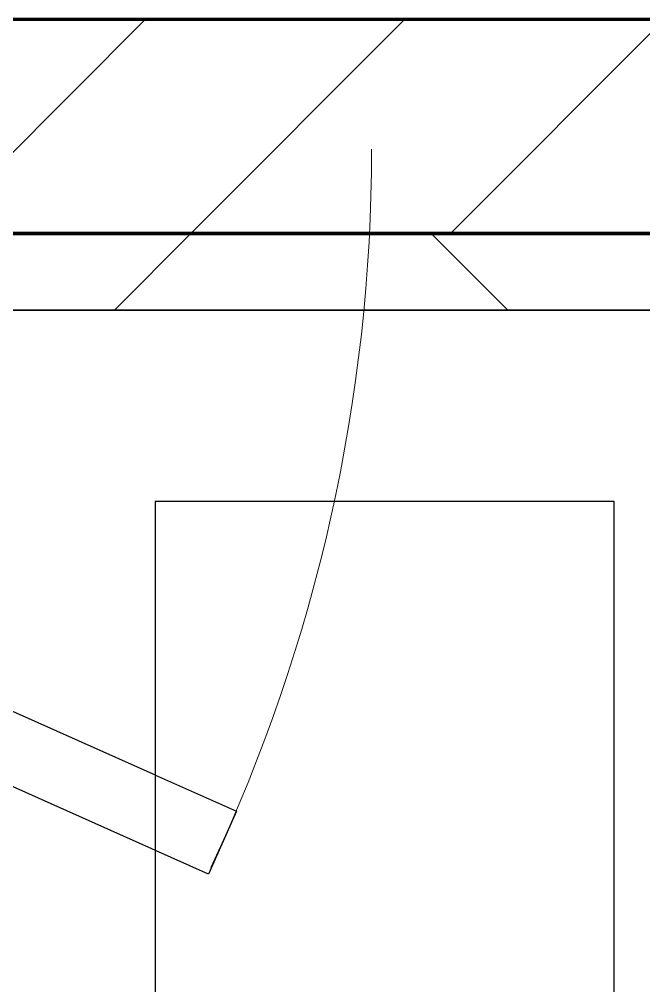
# Model space of a CAD drawing. Header units: millimetres. Extents: x -678720 to -601931, y -306 to 39239.
# Drawn here: x -672013 to -671605, y 8128 to 8759 of the extents above; entities that cross this region are included whole.
import ezdxf
from ezdxf.xclip import XClip

# ---------------------------------------------------------------- set-up
doc = ezdxf.new("R2010")
doc.units = ezdxf.units.MM
doc.header["$XCLIPFRAME"] = 0
doc.layers.add('000 - WIPEOUT', color=250, linetype='Continuous')
doc.layers.add('A11_ALU.SOLID SHEET', color=2, linetype='Continuous')
for name, color, linetype, lineweight in [('A-DOOR-E', 2, 'Continuous', 25), ('A-DOOR-OPNG', 2, 'Continuous', 9), ('A-GLAZ-CURT', 2, 'Continuous', 9), ('A-WALL', 5, 'Continuous', 35), ('A-WALL-FNSH', 2, 'Continuous', 35), ('A-WALL-PATT', 1, 'Continuous', 35)]:
    doc.layers.add(name, color=color, linetype=linetype, lineweight=lineweight)

# ---------------------------------------------------------------- blocks, each defined once
blk = doc.blocks.new('DPA_AC-SG-PI - A1_1200x1300 mm-9660120-4234-01 ENLARGED MULTI-PURPOSE LEVEL - REFLECTED CEILING PLAN - SHEET 5')
at = {"layer": 'A-DOOR-E'}
for p, q in [((-556.64, 29.95), (511.63, -447.34)), ((493.28, -488.42), (-575, -11.13)), ((511.63, -447.34), (493.28, -488.42))]:
    blk.add_line(p, q, dxfattribs=at)
at = {"layer": 'A-DOOR-OPNG'}
blk.add_arc((-500, -14.8), 1100, 334.74419, 0, dxfattribs=at)
blk = doc.blocks.new('PPLS-PP19_Custom Tile Pattern - Custom Tile Pattern-V87-4234-01 ENLARGED MULTI-PURPOSE LEVEL - REFLECTED CEILING PLAN - SHEET 5')
at = {"layer": 'A-GLAZ-CURT'}
for p, q in [((-300, 0), (300, 0)), ((300, 0), (-300, 0)), ((195.99, 0), (213.31, 0)), ((213.31, 0), (195.99, 0)), ((230.06, 0), (300, 0)), ((-300, -50), (300, -50)), ((300, -50), (-300, -50))]:
    blk.add_line(p, q, dxfattribs=at)
for points, knots in [([(136.44, 0), (121.66, 0), (86.93, 0), (51.16, 0), (31.18, 0)], [-106.750556, -106.750556, -106.750556, -106.750556, -59.610984, 0, 0, 0, 0]), ([(36.29, 0), (37.77, 0), (48.82, 0), (64.79, 0), (95.91, 0), (124.45, 0), (132.42, 0), (134.6, 0)], [-314.598523, -314.598523, -314.598523, -314.598523, -305.899624, -287.17622, -249.500363, -194.761443, -152.241002, -152.241002, -152.241002, -152.241002]), ([(94.4, 0), (94.4, 0), (94.64, 0), (99.11, 0), (108.97, 0), (120.79, 0), (139.94, 0), (163.31, 0), (185.23, 0), (193.62, 0), (194.69, 0), (194.79, 0)], [-2348.345796, -2348.345796, -2348.345796, -2348.345796, -2310.419338, -2233.599744, -2052.234781, -1843.028543, -1530.39897, -1095.004608, -529.74427, -295.064701, -265.121568, -265.121568, -265.121568, -265.121568]), ([(129.02, 0), (129.02, 0), (124.41, 0), (122.35, 0), (114.96, 0), (108.04, 0), (103.09, 0)], [-35.386604, -35.386604, -35.386604, -35.386604, -31.430235, -22.807238, -15.488593, 0, 0, 0, 0]), ([(157.9, 0), (156.77, 0), (151.67, 0), (143.29, 0), (134.04, 0), (126.24, 0), (118.6, 0), (114.23, 0), (111.98, 0), (105.66, 0), (105.23, 0), (105.23, 0)], [-10292.955006, -10292.955006, -10292.955006, -10292.955006, -10098.273015, -9847.788484, -9677.714971, -9567.007022, -9453.21225, -9220.200448, -9012.77275, -8966.157302, -8929.495943, -8929.495943, -8929.495943, -8929.495943]), ([(105.29, 0), (116.21, 0), (127.28, 0), (138.28, 0), (138.53, 0)], [-325.29117, -325.29117, -325.29117, -325.29117, -291.370682, -290.5735, -290.5735, -290.5735, -290.5735]), ([(105.29, 0), (111.34, 0), (118.06, 0), (128.63, 0), (128.95, 0)], [-59.890331, -59.890331, -59.890331, -59.890331, -39.050993, -35.895543, -35.895543, -35.895543, -35.895543]), ([(168.37, 0), (167.68, 0), (162.47, 0), (147.16, 0), (119.85, 0), (105.98, 0)], [-543.375029, -543.375029, -543.375029, -543.375029, -530.793311, -458.593899, -403.157171, -403.157171, -403.157171, -403.157171]), ([(128.58, 0), (128.8, 0), (130.16, 0), (139.26, 0), (152.67, 0), (161.24, 0), (162.19, 0), (162.75, 0)], [-633.326174, -633.326174, -633.326174, -633.326174, -627.736123, -618.981161, -602.094757, -592.980799, -581.414464, -581.414464, -581.414464, -581.414464]), ([(137.1, 0), (136, 0), (133.64, 0), (129.87, 0), (129.11, 0)], [-670.405967, -670.405967, -670.405967, -670.405967, -651.020627, -640.742133, -640.742133, -640.742133, -640.742133]), ([(193.8, 0), (193.33, 0), (190.11, 0), (183.13, 0), (171, 0), (161.95, 0), (161.28, 0), (158.35, 0), (157.85, 0), (157.77, 0)], [-11665.349007, -11665.349007, -11665.349007, -11665.349007, -11565.880756, -11105.624034, -10839.086983, -10768.332124, -10666.779182, -10580.760289, -10550.278881, -10550.278881, -10550.278881, -10550.278881]), ([(300, 0), (286.53, 0), (254.22, 0), (207.11, 0), (177.41, 0), (159.34, 0), (158.33, 0), (158.3, 0)], [-285.253232, -285.253232, -285.253232, -285.253232, -244.693688, -187.987675, -143.776725, -129.632772, -123.352749, -123.352749, -123.352749, -123.352749]), ([(159.07, 0), (159.13, 0), (160.84, 0), (165.21, 0), (174.15, 0), (185.98, 0), (208.82, 0), (219.42, 0), (230.06, 0)], [-115.643202, -115.643202, -115.643202, -115.643202, -114.681583, -87.660824, -65.295536, -41.623857, -24.459831, 0, 0, 0, 0]), ([(162.75, 0), (165.4, 0), (170.91, 0), (172.61, 0), (172.61, 0)], [-111.264224, -111.264224, -111.264224, -111.264224, -56.742688, -19.085662, -19.085662, -19.085662, -19.085662]), ([(236.05, 0), (233.23, 0), (226.28, 0), (221.1, 0), (200.27, 0), (182.99, 0), (174.27, 0), (169.67, 0), (168.99, 0)], [-9370.397836, -9370.397836, -9370.397836, -9370.397836, -9221.510254, -9016.44624, -8717.832359, -8253.978395, -8152.463617, -8069.855175, -8069.855175, -8069.855175, -8069.855175]), ([(215.22, 0), (214.62, 0), (210.55, 0), (203.98, 0), (187.54, 0), (175.3, 0), (169.49, 0)], [-203.825446, -203.825446, -203.825446, -203.825446, -198.527383, -184.406837, -162.427601, -142.916156, -142.916156, -142.916156, -142.916156]), ([(171.51, 0), (176.48, 0), (193.23, 0), (201.73, 0), (208.81, 0), (213.9, 0), (241.96, 0), (266.73, 0), (281.71, 0), (291.71, 0), (296.52, 0), (297.86, 0), (298.09, 0)], [-7971.819559, -7971.819559, -7971.819559, -7971.819559, -7784.112253, -7606.717214, -7289.299508, -7042.621073, -6582.165592, -6068.460911, -5766.029927, -5566.724884, -5280.360606, -5199.253518, -5199.253518, -5199.253518, -5199.253518]), ([(172.07, 0), (177.66, 0), (187.87, 0), (201.08, 0), (207.47, 0), (213.96, 0), (215.11, 0)], [-255.364076, -255.364076, -255.364076, -255.364076, -237.955587, -223.92608, -215.862851, -208.75215, -208.75215, -208.75215, -208.75215]), ([(237.11, 0), (233.31, 0), (225.37, 0), (219.94, 0), (219.02, 0)], [-11400.240072, -11400.240072, -11400.240072, -11400.240072, -11162.864862, -10856.732305, -10856.732305, -10856.732305, -10856.732305]), ([(219.9, 0), (220.86, 0), (227.84, 0), (242.06, 0), (246.54, 0), (246.96, 0)], [-10670.940496, -10670.940496, -10670.940496, -10670.940496, -10511.382485, -9925.173265, -9834.877357, -9834.877357, -9834.877357, -9834.877357]), ([(247.1, 0), (246.76, 0), (245.04, 0), (240.99, 0), (237.47, 0), (237.19, 0)], [-9649.085549, -9649.085549, -9649.085549, -9649.085549, -9581.591397, -9406.094246, -9390.671755, -9390.671755, -9390.671755, -9390.671755]), ([(300, 0), (288.22, 0), (266.83, 0), (245.71, 0), (237.78, 0)], [-12528.858583, -12528.858583, -12528.858583, -12528.858583, -11905.454923, -11414.107731, -11414.107731, -11414.107731, -11414.107731]), ([(284.76, 0), (284.76, 0), (285.09, 0), (287.47, 0), (293.59, 0), (297.76, 0), (300, 0)], [-4110.630118, -4110.630118, -4110.630118, -4110.630118, -4053.389046, -3959.664717, -3862.421465, -3746.95702, -3746.95702, -3746.95702, -3746.95702]), ([(297.38, 0), (295.84, 0), (291.62, 0), (285.38, 0), (284.87, 0)], [-4803.172655, -4803.172655, -4803.172655, -4803.172655, -4358.271401, -4143.037883, -4143.037883, -4143.037883, -4143.037883])]:
    blk.add_open_spline(points, degree=3, knots=knots, dxfattribs=at)
for points in [[(168.74, 0), (168.74, 0), (169.81, 0), (171.51, 0)], [(195.11, 0), (194.91, 0), (194.44, 0), (193.8, 0)]]:
    blk.add_open_spline(points, degree=3, dxfattribs=at)
blk = doc.blocks.new('PPLS-PP19_Custom Tile Pattern - Custom Tile Pattern-V88-4234-01 ENLARGED MULTI-PURPOSE LEVEL - REFLECTED CEILING PLAN - SHEET 5')
at = {"layer": 'A-GLAZ-CURT'}
for p, q in [((-300, 0), (300, 0)), ((300, 0), (-300, 0)), ((-293.07, 0), (-275.75, 0)), ((-275.75, 0), (-293.07, 0)), ((-222.32, 0), (-205, 0)), ((-205, 0), (-222.32, 0)), ((-300, -50), (300, -50)), ((300, -50), (-300, -50))]:
    blk.add_line(p, q, dxfattribs=at)
at = {"layer": 'A-GLAZ-CURT', "flags": 128}
for points in [[(-300, 0), (-291.56, 0), (-283.3, 0), (-275.2, 0), (-267.26, 0), (-259.45, 0), (-251.77, 0), (-244.2, 0), (-236.74, 0), (-229.36, 0), (-222.06, 0), (-214.83, 0), (-207.71, 0), (-200.76, 0), (-194.02, 0), (-187.54, 0), (-181.38, 0), (-175.58, 0), (-170.25, 0), (-165.64, 0)], [(-165.11, 0), (-169.65, 0), (-174.47, 0), (-179.49, 0), (-184.81, 0), (-190.44, 0), (-196.37, 0), (-202.58, 0), (-209.04, 0), (-215.73, 0), (-222.63, 0), (-229.72, 0), (-236.97, 0), (-244.39, 0), (-251.96, 0), (-259.67, 0), (-267.51, 0), (-275.48, 0), (-283.55, 0), (-291.73, 0), (-300, 0)], [(-165.05, 0), (-162.01, 0), (-159.53, 0), (-157.46, 0), (-154.52, 0), (-149.42, 0), (-141.84, 0), (-132.81, 0), (-126.08, 0)], [(-125.17, 0), (-128.55, 0), (-134.16, 0), (-140.03, 0), (-145.5, 0), (-150.63, 0), (-155.53, 0), (-160.27, 0), (-164.95, 0)]]:
    blk.add_lwpolyline(points, dxfattribs=at)
at = {"layer": 'A-GLAZ-CURT'}
for points, knots in [([(-300, 0), (-284.65, 0), (-260.43, 0), (-238.86, 0), (-231.02, 0)], [-5323.127839, -5323.127839, -5323.127839, -5323.127839, -4502.809032, -4001.759275, -4001.759275, -4001.759275, -4001.759275]), ([(-99.25, 0), (-109.74, 0), (-142.68, 0), (-202.69, 0), (-262.56, 0), (-294.48, 0), (-300, 0)], [-18282.704316, -18282.704316, -18282.704316, -18282.704316, -17136.203329, -15131.813646, -13729.592194, -13439.944408, -13439.944408, -13439.944408, -13439.944408]), ([(-137.88, 0), (-140.56, 0), (-147.66, 0), (-147.69, 0), (-158.72, 0), (-174.02, 0), (-185.59, 0), (-209.77, 0), (-232.01, 0), (-255.22, 0), (-262.59, 0), (-264.9, 0), (-265.4, 0)], [-3187.727384, -3187.727384, -3187.727384, -3187.727384, -2919.378265, -2477.344047, -2237.412286, -2029.680487, -1755.085331, -1400.429864, -858.079193, -543.655514, -208.940337, 0, 0, 0, 0]), ([(-258.6, 0), (-257.91, 0), (-254.26, 0), (-244.34, 0), (-235.6, 0), (-231.44, 0)], [-5722.54675, -5722.54675, -5722.54675, -5722.54675, -5657.471696, -5413.335975, -5184.857794, -5184.857794, -5184.857794, -5184.857794]), ([(-233.49, 0), (-233.44, 0), (-232.82, 0), (-232.14, 0), (-231.11, 0)], [-455.274641, -455.274641, -455.274641, -455.274641, -440.605512, -257.257873, -257.257873, -257.257873, -257.257873]), ([(-133.82, 0), (-135.51, 0), (-137.8, 0), (-149.31, 0), (-162.01, 0), (-177.91, 0), (-199.46, 0), (-216.65, 0), (-228.69, 0), (-230.82, 0), (-231.21, 0)], [-2731.647847, -2731.647847, -2731.647847, -2731.647847, -2418.507304, -2308.929706, -2113.765672, -1763.376603, -1422.553702, -978.033455, -846.069444, -812.685055, -812.685055, -812.685055, -812.685055]), ([(-231.03, 0), (-228.12, 0), (-221.92, 0), (-213.1, 0), (-200.2, 0), (-185.8, 0), (-174.38, 0), (-166.18, 0), (-166.03, 0)], [-5177.399717, -5177.399717, -5177.399717, -5177.399717, -5017.494783, -4832.723979, -4666.091899, -4349.945572, -4000.813434, -3994.260819, -3994.260819, -3994.260819, -3994.260819]), ([(-230.58, 0), (-210.41, 0), (-168.97, 0), (-129.95, 0), (-110.8, 0), (-99.5, 0), (-91.46, 0)], [-3992.345879, -3992.345879, -3992.345879, -3992.345879, -2700.551212, -1002.059161, -460.363443, 0, 0, 0, 0]), ([(-230.58, 0), (-229.89, 0), (-228.11, 0), (-225.3, 0), (-223.63, 0)], [-227.637321, -227.637321, -227.637321, -227.637321, -119.536984, 0, 0, 0, 0]), ([(-223.63, 0), (-219.39, 0), (-206.17, 0), (-188.58, 0), (-169.02, 0), (-152.12, 0), (-136.84, 0), (-127.33, 0), (-124.19, 0), (-123.43, 0), (-123.28, 0)], [-5463.295695, -5463.295695, -5463.295695, -5463.295695, -5161.076232, -4739.070012, -4465.409639, -4149.119819, -3839.893365, -3647.167523, -3488.92562, -3439.852845, -3439.852845, -3439.852845, -3439.852845]), ([(-152.35, 0), (-151.03, 0), (-147.71, 0), (-143.57, 0), (-138.62, 0)], [-3494.978217, -3494.978217, -3494.978217, -3494.978217, -3371.022232, -3227.460399, -3227.460399, -3227.460399, -3227.460399]), ([(-118.78, 0), (-121.86, 0), (-126.28, 0), (-136.96, 0), (-147.46, 0), (-150.03, 0), (-150.57, 0)], [-5938.474035, -5938.474035, -5938.474035, -5938.474035, -5700.061948, -5508.838257, -5298.784692, -5196.16478, -5196.16478, -5196.16478, -5196.16478]), ([(-150.34, 0), (-150.07, 0), (-147.75, 0), (-142.6, 0), (-127.26, 0), (-111.19, 0), (-102.75, 0), (-99.19, 0)], [-4948.728362, -4948.728362, -4948.728362, -4948.728362, -4883.323924, -4440.880425, -4054.690705, -3793.097032, -3604.932599, -3604.932599, -3604.932599, -3604.932599]), ([(-26.75, 0), (-27.82, 0), (-36.18, 0), (-53.55, 0), (-78.2, 0), (-110.94, 0), (-130.52, 0), (-147.74, 0), (-149.07, 0)], [-8718.362214, -8718.362214, -8718.362214, -8718.362214, -8532.293389, -8073.216054, -7508.296369, -7004.680444, -6449.282163, -6277.220794, -6277.220794, -6277.220794, -6277.220794]), ([(-148.23, 0), (-146.94, 0), (-140.15, 0), (-137.28, 0), (-133.93, 0), (-128.78, 0), (-126.5, 0)], [-6162.058746, -6162.058746, -6162.058746, -6162.058746, -6017.569127, -5560.701257, -5364.112219, -5231.017328, -5231.017328, -5231.017328, -5231.017328]), ([(-86.16, 0), (-91.37, 0), (-104.13, 0), (-122.65, 0), (-139.03, 0), (-146.11, 0), (-146.95, 0)], [-1681.3698, -1681.3698, -1681.3698, -1681.3698, -1374.161226, -945.742622, -741.901385, -489.130243, -489.130243, -489.130243, -489.130243]), ([(-146.69, 0), (-146.59, 0), (-145.49, 0), (-135.69, 0), (-128.29, 0), (-125.15, 0)], [-420.34245, -420.34245, -420.34245, -420.34245, -406.956646, -290.263673, 0, 0, 0, 0]), ([(-127.41, 0), (-131.63, 0), (-133.16, 0), (-134.09, 0), (-134.15, 0)], [-8540.990293, -8540.990293, -8540.990293, -8540.990293, -8266.114998, -8246.473386, -8246.473386, -8246.473386, -8246.473386]), ([(-134.15, 0), (-133.32, 0), (-130.31, 0), (-117.33, 0), (-92.04, 0), (-74.02, 0), (-62.74, 0), (-60.36, 0), (-59.97, 0)], [-7657.439573, -7657.439573, -7657.439573, -7657.439573, -7293.749979, -6839.55839, -6236.997189, -5713.340575, -5140.470607, -5006.787413, -5006.787413, -5006.787413, -5006.787413]), ([(-120.13, 0), (-120.14, 0), (-120.24, 0), (-121.3, 0), (-129.25, 0), (-133.82, 0)], [-2933.992132, -2933.992132, -2933.992132, -2933.992132, -2920.575025, -2840.280255, -2731.647847, -2731.647847, -2731.647847, -2731.647847]), ([(-113.43, 0), (-113.44, 0), (-113.96, 0), (-119.73, 0), (-125.43, 0), (-127.03, 0), (-127.41, 0)], [-328.499627, -328.499627, -328.499627, -328.499627, -282.672656, -98.539552, -24.539552, 0, 0, 0, 0]), ([(-126.5, 0), (-122.44, 0), (-112.76, 0), (-103.73, 0), (-99.18, 0)], [-5231.017328, -5231.017328, -5231.017328, -5231.017328, -4994.692869, -4745.40374, -4745.40374, -4745.40374, -4745.40374]), ([(-125.15, 0), (-124.93, 0), (-121.96, 0), (-113.01, 0), (-104.01, 0), (-100.24, 0), (-99.68, 0)], [-3362.7396, -3362.7396, -3362.7396, -3362.7396, -3342.215224, -3074.362186, -2902.289527, -2872.340075, -2872.340075, -2872.340075, -2872.340075]), ([(-122.08, 0), (-122.01, 0), (-121.69, 0), (-121.2, 0), (-120.88, 0)], [-3136.336417, -3136.336417, -3136.336417, -3136.336417, -3110.304437, -3035.164275, -3035.164275, -3035.164275, -3035.164275]), ([(-99.19, 0), (-101.88, 0), (-106.8, 0), (-114.02, 0), (-117.28, 0), (-118.78, 0)], [-368.320625, -368.320625, -368.320625, -368.320625, -229.489605, -116.330425, 0, 0, 0, 0]), ([(-117.74, 0), (-117.19, 0), (-114.78, 0), (-113.43, 0), (-113.43, 0)], [-821.249067, -821.249067, -821.249067, -821.249067, -394.672656, -330.879064, -330.879064, -330.879064, -330.879064]), ([(-36.62, 0), (-36.62, 0), (-40.35, 0), (-44.32, 0), (-58.97, 0), (-85.2, 0), (-107.61, 0), (-116.56, 0), (-117.56, 0)], [-4069.478503, -4069.478503, -4069.478503, -4069.478503, -3858.647035, -3538.256648, -2842.901703, -2193.204658, -1433.981041, -985.49888, -985.49888, -985.49888, -985.49888]), ([(-115.82, 0), (-114.96, 0), (-110.41, 0), (-96.78, 0), (-71.33, 0), (-42.53, 0), (-12.78, 0), (4.23, 0), (9.64, 0), (10.14, 0), (10.18, 0)], [-5724.064692, -5724.064692, -5724.064692, -5724.064692, -5430.283136, -5103.229623, -4799.173296, -4065.652676, -3589.737505, -3285.047089, -3066.359526, -3044.715262, -3044.715262, -3044.715262, -3044.715262]), ([(-99.7, 0), (-103.93, 0), (-112.32, 0), (-114.94, 0), (-115.63, 0)], [-730.731663, -730.731663, -730.731663, -730.731663, -501.969187, -243.577221, -243.577221, -243.577221, -243.577221]), ([(-33.8, 0), (-36.03, 0), (-43.13, 0), (-56.24, 0), (-75.59, 0), (-89.46, 0), (-98.28, 0), (-99.2, 0)], [-1948.617768, -1948.617768, -1948.617768, -1948.617768, -1792.521578, -1466.981642, -1208.454564, -789.402658, -739.812609, -739.812609, -739.812609, -739.812609]), ([(-72.93, 0), (-75.51, 0), (-83.51, 0), (-93.24, 0), (-99.19, 0)], [-19442.345229, -19442.345229, -19442.345229, -19442.345229, -18935.241197, -18284.814612, -18284.814612, -18284.814612, -18284.814612]), ([(-99.19, 0), (-94.38, 0), (-84.5, 0), (-71.67, 0), (-65.93, 0), (-65.07, 0)], [-2863.584188, -2863.584188, -2863.584188, -2863.584188, -2605.247022, -2322.099534, -2241.8264, -2241.8264, -2241.8264, -2241.8264]), ([(-36.33, 0), (-36.43, 0), (-37.27, 0), (-45.02, 0), (-46.13, 0), (-60.59, 0), (-78.74, 0), (-91.87, 0), (-99.02, 0)], [-1855.773136, -1855.773136, -1855.773136, -1855.773136, -1810.870157, -1672.078046, -1405.135169, -1060.00838, -740.068933, -371.154627, -371.154627, -371.154627, -371.154627]), ([(-98.5, 0), (-95.03, 0), (-82.02, 0), (-63.44, 0), (-54.4, 0), (-48.53, 0), (-39.2, 0), (-34.19, 0), (-33.2, 0)], [-4732.825202, -4732.825202, -4732.825202, -4732.825202, -4542.524482, -4008.285538, -3689.699207, -3546.54457, -3315.260113, -3255.730418, -3255.730418, -3255.730418, -3255.730418]), ([(-98.22, 0), (-94.71, 0), (-86.23, 0), (-75.26, 0), (-68.41, 0), (-65.12, 0), (-63.63, 0)], [-3587.828063, -3587.828063, -3587.828063, -3587.828063, -3402.597032, -3144.956779, -3050.982048, -2969.237017, -2969.237017, -2969.237017, -2969.237017]), ([(-91.46, 0), (-90.09, 0), (-84.7, 0), (-77.43, 0), (-72.73, 0), (-72.64, 0), (-72.64, 0)], [-19832.387487, -19832.387487, -19832.387487, -19832.387487, -19753.885894, -19541.04734, -19478.625389, -19471.062469, -19471.062469, -19471.062469, -19471.062469]), ([(-63.96, 0), (-64.13, 0), (-72.5, 0), (-80.63, 0), (-86.16, 0)], [-2171.769325, -2171.769325, -2171.769325, -2171.769325, -2007.031671, -1681.3698, -1681.3698, -1681.3698, -1681.3698]), ([(-29.03, 0), (-33.97, 0), (-43.74, 0), (-56.37, 0), (-71.66, 0), (-77.83, 0), (-82.66, 0), (-83.28, 0), (-83.28, 0)], [-2680.714891, -2680.714891, -2680.714891, -2680.714891, -2413.671296, -2161.752162, -2006.592567, -1646.621388, -1424.436217, -1393.971743, -1393.971743, -1393.971743, -1393.971743]), ([(-83.28, 0), (-83.28, 0), (-82.91, 0), (-76.14, 0), (-62.97, 0), (-48.14, 0), (-37.2, 0), (-34.53, 0), (-33.37, 0)], [-1393.4169, -1393.4169, -1393.4169, -1393.4169, -1353.722004, -1274.333717, -1073.56893, -651.549973, -296.515819, -143.540876, -143.540876, -143.540876, -143.540876])]:
    blk.add_open_spline(points, degree=3, knots=knots, dxfattribs=at)
for points in [[(-231.73, 0), (-232.92, 0), (-233.62, 0), (-234, 0)], [(-165.11, 0), (-161.83, 0), (-158.51, 0), (-157.22, 0)]]:
    blk.add_open_spline(points, degree=3, dxfattribs=at)
blk = doc.blocks.new('*U321')
at = {"layer": 'A-GLAZ-CURT', "rotation": 180}
for name, p in [('PPLS-PP19_Custom Tile Pattern - Custom Tile Pattern-V88-4234-01 ENLARGED MULTI-PURPOSE LEVEL - REFLECTED CEILING PLAN - SHEET 5', (-39065, -710)), ('PPLS-PP19_Custom Tile Pattern - Custom Tile Pattern-V87-4234-01 ENLARGED MULTI-PURPOSE LEVEL - REFLECTED CEILING PLAN - SHEET 5', (-38465, -710))]:
    blk.add_blockref(name, p, dxfattribs=at)
blk = doc.blocks.new('*U605')
at = {"color": 3}
blk.add_wipeout([(-275, -10450), (275, -10450), (275, -10750), (-275, -10750)], dxfattribs=at).dxf.layer = '000 - WIPEOUT'
at = {"layer": 'A11_ALU.SOLID SHEET', "color": 0, "linetype": 'ByBlock'}
blk.add_lwpolyline([(-275, -10750), (275, -10750), (275, -10450), (-275, -10450)], close=True, dxfattribs=at)
blk = doc.blocks.new('*U743')
blk.add_lwpolyline([(21173.36, -580), (28210, -580), (28210, -6849.96), (45954.15, -6849.96), (45954.15, 600), (82995.06, 600), (83086.47, 650), (90052, 650), (90392, 990), (103159.16, 990), (103159.16, 4990), (21173.36, 4990), (21173.36, 3485.45), (21203.36, 3485.45), (21203.36, 925.54), (21173.36, 925.54), (21173.36, -580)])
at = {"layer": 'A11_ALU.SOLID SHEET', "color": 0, "linetype": 'ByBlock', "rotation": 90}
blk.add_blockref('*U605', (62308.5, 4590), dxfattribs=at)

msp = doc.modelspace()

# ---------------------------------------------------------------- block references
at = {"layer": 'A11_ALU.SOLID SHEET'}
ref = msp.add_blockref('*U743', (-744682.37, 3579.02), dxfattribs=at)
XClip(ref).set_block_clipping_path([(69798.6834257276, -3885.5002684942), (120965.0023936313, 33679.9972602262)])

# ---------------------------------------------------------------- next in the draw order: hatches: boundary and pattern name
at = {"layer": 'A-WALL-PATT', "lineweight": 9}
h = msp.add_hatch(dxfattribs=at)
h.set_pattern_fill('FP_2', color=256, style=0, pattern_type=2)
h.set_pattern_definition([(45, (0, 0), (-84.852814, 84.852814), [])])
h.paths.add_polyline_path([(-645614.94, 8619.02), (-644025.62, 8619.02), (-644076.02, 8641.53), (-644079.79, 8639.36), (-644084.96, 8639.36), (-644091.03, 8644.02), (-644092.03, 8648.69), (-644157.37, 8677.88), (-644139.02, 8718.97), (-643915.31, 8619.02), (-632557.37, 8619.02), (-632557.37, 8759.02), (-674883.69, 8759.02), (-674883.69, 8619.02), (-672825.62, 8619.02), (-672876.02, 8641.53), (-672879.79, 8639.36), (-672884.96, 8639.36), (-672891.03, 8644.02), (-672892.03, 8648.69), (-672957.37, 8677.88), (-672939.02, 8718.97), (-672715.31, 8619.02), (-669225.62, 8619.02), (-669276.02, 8641.53), (-669279.79, 8639.36), (-669284.96, 8639.36), (-669291.03, 8644.02), (-669292.03, 8648.69), (-669357.37, 8677.88), (-669339.02, 8718.97), (-669115.31, 8619.02), (-665625.62, 8619.02), (-665676.02, 8641.53), (-665679.79, 8639.36), (-665684.96, 8639.36), (-665691.03, 8644.02), (-665692.03, 8648.69), (-665757.37, 8677.88), (-665739.02, 8718.97), (-665515.31, 8619.02), (-662025.62, 8619.02), (-662076.02, 8641.53), (-662079.79, 8639.36), (-662084.96, 8639.36), (-662091.03, 8644.02), (-662092.03, 8648.69), (-662157.37, 8677.88), (-662139.02, 8718.97), (-661915.31, 8619.02), (-658425.62, 8619.02), (-658476.02, 8641.53), (-658479.79, 8639.36), (-658484.96, 8639.36), (-658491.03, 8644.02), (-658492.03, 8648.69), (-658557.37, 8677.88), (-658539.02, 8718.97), (-658315.31, 8619.02), (-654825.62, 8619.02), (-654876.02, 8641.53), (-654879.79, 8639.36), (-654884.96, 8639.36), (-654891.03, 8644.02), (-654892.03, 8648.69), (-654957.37, 8677.88), (-654939.02, 8718.97), (-654715.31, 8619.02), (-651225.62, 8619.02), (-651276.02, 8641.53), (-651279.79, 8639.36), (-651284.96, 8639.36), (-651291.03, 8644.02), (-651292.03, 8648.69), (-651357.37, 8677.88), (-651339.02, 8718.97), (-651115.31, 8619.02), (-647625.62, 8619.02), (-647676.02, 8641.53), (-647679.79, 8639.36), (-647684.96, 8639.36), (-647691.03, 8644.02), (-647692.03, 8648.69), (-647757.37, 8677.88), (-647739.02, 8718.97), (-647515.31, 8619.02), (-645746.78, 8619.02)])
h = msp.add_hatch(dxfattribs=at)
h.set_pattern_fill('FP_3', color=256, style=0, pattern_type=2)
h.set_pattern_definition([(45, (0, 0), (-212.13203, 212.13203), []), (135, (0, 0), (-212.13203, -212.13203), [])])
h.paths.add_polyline_path([(-637582.37, 8569.02), (-637582.37, 8619.02), (-643915.31, 8619.02), (-643803.39, 8569.02), (-641132.34, 8569.02)])
h.paths.add_polyline_path([(-659985.63, 8569.02), (-658313.71, 8569.02), (-658425.62, 8619.02), (-661915.31, 8619.02), (-661803.39, 8569.02), (-660051.55, 8569.02)])
h.paths.add_polyline_path([(-653657.25, 8569.02), (-651113.71, 8569.02), (-651225.62, 8619.02), (-654715.31, 8619.02), (-654603.39, 8569.02), (-653782.37, 8569.02)])
h.paths.add_polyline_path([(-643913.71, 8569.02), (-644025.62, 8619.02), (-647515.31, 8619.02), (-647403.39, 8569.02), (-643966.93, 8569.02)])
h.paths.add_polyline_path([(-658203.39, 8569.02), (-654713.71, 8569.02), (-654825.62, 8619.02), (-658315.31, 8619.02), (-658205.78, 8570.08)])
h.paths.add_polyline_path([(-662292.85, 8569.02), (-661913.71, 8569.02), (-662025.62, 8619.02), (-665515.31, 8619.02), (-665403.39, 8569.02), (-662358.77, 8569.02)])
h.paths.add_polyline_path([(-647513.71, 8569.02), (-647625.62, 8619.02), (-651115.31, 8619.02), (-651003.39, 8569.02), (-647526.64, 8569.02)])
h.paths.add_polyline_path([(-666973.22, 8569.02), (-665513.71, 8569.02), (-665625.62, 8619.02), (-669115.31, 8619.02), (-669003.39, 8569.02), (-667105.06, 8569.02)])
h.paths.add_polyline_path([(-670928.45, 8569.02), (-669113.71, 8569.02), (-669225.62, 8619.02), (-672715.31, 8619.02), (-672603.39, 8569.02), (-670994.37, 8569.02)])
h.paths.add_polyline_path([(-672906.07, 8569.02), (-672713.71, 8569.02), (-672825.62, 8619.02), (-674883.69, 8619.02), (-674883.69, 8569.02), (-672957.37, 8569.02)])

# ---------------------------------------------------------------- next in the draw order: linework, layer by layer
at = {"layer": 'A-WALL', "color": 7, "lineweight": 70}
for p, q in [((-672982.37, 8759.02), (-671782.37, 8759.02)), ((-671782.37, 8759.02), (-669382.37, 8759.02)), ((-671782.37, 8619.02), (-672715.31, 8619.02)), ((-672715.31, 8619.02), (-671782.37, 8619.02)), ((-669382.37, 8619.02), (-671782.37, 8619.02)), ((-671782.37, 8619.02), (-669382.37, 8619.02))]:
    msp.add_line(p, q, dxfattribs=at)
at = {"layer": 'A-WALL-FNSH', "color": 250}
for p, q in [((-671782.37, 8569.02), (-672603.39, 8569.02)), ((-669382.37, 8569.02), (-671782.37, 8569.02))]:
    msp.add_line(p, q, dxfattribs=at)

# ---------------------------------------------------------------- next in the draw order: block references
msp.add_blockref('*U321', (-633017.37, 9279.02))
at = {"layer": 'A-DOOR-E'}
msp.add_blockref('DPA_AC-SG-PI - A1_1200x1300 mm-9660120-4234-01 ENLARGED MULTI-PURPOSE LEVEL - REFLECTED CEILING PLAN - SHEET 5', (-672382.37, 8689.02), dxfattribs=at)

doc.saveas('drawing.dxf')
